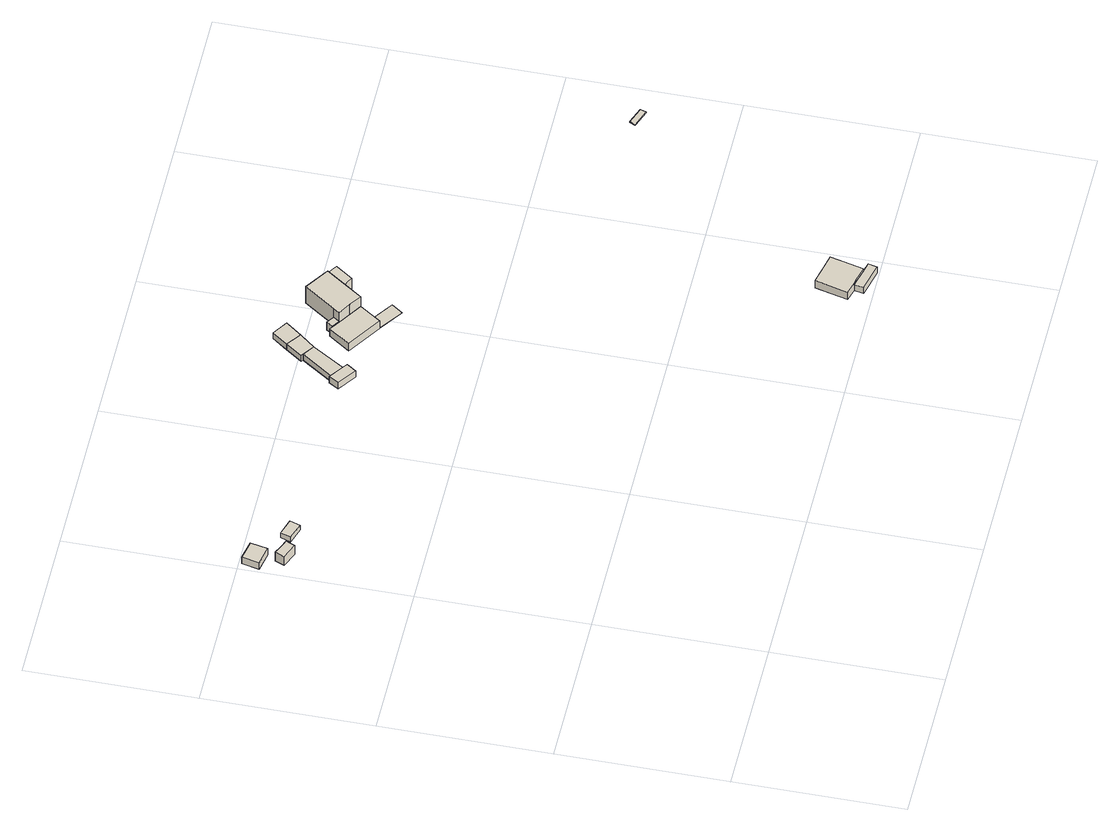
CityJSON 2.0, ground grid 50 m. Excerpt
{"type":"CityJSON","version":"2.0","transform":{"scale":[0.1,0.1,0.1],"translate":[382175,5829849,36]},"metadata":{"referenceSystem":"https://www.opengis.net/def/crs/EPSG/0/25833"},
"CityObjects":{
"building1":{"type":"Building","attributes":{"Gemeindeschluessel":"11000012","BezugspunktDach":"2200","function":"31001_2463","measuredHeight":4.26,"storeysAboveGround":1},"address":[{"country":"Germany","locality":"Berlin","thoroughfareNumber":"2 (1)","thoroughfareName":"Beyschlagstraße"}],"geometry":[{"type":"Solid","lod":"1","boundaries":[[[[0,1,2,3,4]],[[5,6,7,8,9]],[[5,9,4,3]],[[6,5,3,2]],[[7,6,2,1]],[[8,7,1,0]],[[9,8,0,4]]]]}]},
"building2":{"type":"Building","attributes":{"Gemeindeschluessel":"11000012","BezugspunktDach":"2200","function":"31001_2000","measuredHeight":2.59,"storeysAboveGround":1},"address":[{"country":"Germany","locality":"Berlin","thoroughfareNumber":"2 (3)","thoroughfareName":"Beyschlagstraße"}],"geometry":[{"type":"Solid","lod":"1","boundaries":[[[[10,11,12,13]],[[14,15,16,17]],[[14,17,13,12]],[[15,14,12,11]],[[16,15,11,10]],[[17,16,10,13]]]]}]},
"building3":{"type":"Building","attributes":{"Gemeindeschluessel":"11000012","BezugspunktDach":"2200","function":"31001_2463","measuredHeight":2.95,"storeysAboveGround":1},"address":[{"country":"Germany","locality":"Berlin","thoroughfareNumber":"2 (2)","thoroughfareName":"Beyschlagstraße"}],"geometry":[{"type":"Solid","lod":"1","boundaries":[[[[18,19,20,21,22]],[[23,24,25,26,27]],[[23,27,22,21]],[[24,23,21,20]],[[25,24,20,19]],[[26,25,19,18]],[[27,26,18,22]]]]}]},
"building4":{"type":"Building","attributes":{"Gemeindeschluessel":"11000012","BezugspunktDach":"2200","function":"31001_2724","measuredHeight":2.45,"storeysAboveGround":1},"address":[{"country":"Germany","locality":"Berlin","thoroughfareNumber":"137 (7)","thoroughfareName":"Ruppiner Chaussee"}],"geometry":[{"type":"Solid","lod":"1","boundaries":[[[[28,29,30,31,32,33]],[[34,35,36,37,38,39]],[[34,39,33,32]],[[35,34,32,31]],[[36,35,31,30]],[[37,36,30,29]],[[38,37,29,28]],[[39,38,28,33]]]]}]},
"building5":{"type":"Building","attributes":{"Gemeindeschluessel":"11000012","BezugspunktDach":"2200","function":"31001_2463","measuredHeight":2.45,"storeysAboveGround":1},"address":[{"country":"Germany","locality":"Berlin","thoroughfareNumber":"137 (4)","thoroughfareName":"Ruppiner Chaussee"}],"geometry":[{"type":"Solid","lod":"1","boundaries":[[[[30,40,41,31]],[[42,43,36,35]],[[42,35,31,41]],[[43,42,41,40]],[[36,43,40,30]],[[35,36,30,31]]]]}]},
"building6":{"type":"Building","attributes":{"Gemeindeschluessel":"11000012","BezugspunktDach":"2200","function":"31001_2724","measuredHeight":2.37,"storeysAboveGround":1},"address":[{"country":"Germany","locality":"Berlin","thoroughfareNumber":"137 (6)","thoroughfareName":"Ruppiner Chaussee"}],"geometry":[{"type":"Solid","lod":"1","boundaries":[[[[41,40,44,45,46]],[[47,48,49,50,51]],[[47,51,46,45]],[[48,47,45,44]],[[49,48,44,40]],[[50,49,40,41]],[[51,50,41,46]]]]}]},
"building7":{"type":"Building","attributes":{"Gemeindeschluessel":"11000012","BezugspunktDach":"2200","function":"51009_1610","measuredHeight":2.38,"storeysAboveGround":0},"address":[{"country":"Germany","locality":"Berlin"}],"geometry":[{"type":"Solid","lod":"1","boundaries":[[[[44,52,53,45]],[[54,55,48,47]],[[54,47,45,53]],[[55,54,53,52]],[[48,55,52,44]],[[47,48,44,45]]]]}]},
"building8":{"type":"Building","attributes":{"Gemeindeschluessel":"11000012","BezugspunktDach":"2200","function":"31001_2724","measuredHeight":3,"storeysAboveGround":1},"address":[{"country":"Germany","locality":"Berlin","thoroughfareNumber":"137 (2)","thoroughfareName":"Ruppiner Chaussee"}],"geometry":[{"type":"Solid","lod":"1","boundaries":[[[[56,57,58,59,60,61,62]],[[63,64,65,66,67,68,69]],[[63,69,62,61]],[[64,63,61,60]],[[65,64,60,59]],[[66,65,59,58]],[[67,66,58,57]],[[68,67,57,56]],[[69,68,56,62]]]]}]},
"building9":{"type":"Building","attributes":{"Gemeindeschluessel":"11000012","BezugspunktDach":"2200","function":"31001_2724","measuredHeight":3.12,"storeysAboveGround":1},"address":[{"country":"Germany","locality":"Berlin","thoroughfareNumber":"137 (8)","thoroughfareName":"Ruppiner Chaussee"}],"geometry":[{"type":"Solid","lod":"1","boundaries":[[[[70,71,72,73]],[[74,75,76,77]],[[74,77,73,72]],[[75,74,72,71]],[[76,75,71,70]],[[77,76,70,73]]]]}]},
"building10":{"type":"Building","attributes":{"Gemeindeschluessel":"11000012","BezugspunktDach":"2200","function":"31001_2724","measuredHeight":0.013,"storeysAboveGround":1},"address":[{"country":"Germany","locality":"Berlin","thoroughfareNumber":"137 (3)","thoroughfareName":"Ruppiner Chaussee"}],"geometry":[{"type":"Solid","lod":"1","boundaries":[[[[78,79,80,81]],[[82,83,84,85]],[[82,85,81,80]],[[83,82,80,79]],[[84,83,79,78]],[[85,84,78,81]]]]}]},
"building11":{"type":"Building","attributes":{"Gemeindeschluessel":"11000012","function":"31001_3200"},"address":[{"country":"Germany","locality":"Berlin","thoroughfareNumber":"69 (4)","thoroughfareName":"Ruppiner Chaussee"}],"children":["building11-1","building11-2"]},
"building11-1":{"type":"BuildingPart","attributes":{"BezugspunktDach":"2200","measuredHeight":3.44,"storeysAboveGround":1},"parents":["building11"],"geometry":[{"type":"MultiSurface","lod":"1","boundaries":[[[86,87,88,89,90,91,92]],[[93,94,95,96,97,98,99]],[[93,99,92,91]],[[94,93,91,90]],[[95,94,90,89]],[[96,95,89,88]],[[100,101,88,87]],[[102,100,97,87,86]],[[99,98,86,92]],[[97,96,101,100]],[[98,97,100,102]]]}]},
"building11-2":{"type":"BuildingPart","attributes":{"BezugspunktDach":"2200","measuredHeight":2.4,"storeysAboveGround":1},"parents":["building11"],"geometry":[{"type":"MultiSurface","lod":"1","boundaries":[[[103,104,101,102,105]],[[98,96,106,107,108]],[[98,108,105,102]],[[106,96,101,104]],[[107,106,104,103]],[[108,107,103,105]],[[97,100,101,96]],[[98,102,100,109,97]]]}]},
"building12":{"type":"Building","attributes":{"Gemeindeschluessel":"11000012","function":"31001_2724"},"address":[{"country":"Germany","locality":"Berlin","thoroughfareNumber":"137 (1)","thoroughfareName":"Ruppiner Chaussee"}],"children":["building12-1","building12-2"]},
"building12-1":{"type":"BuildingPart","attributes":{"BezugspunktDach":"2200","measuredHeight":7.44,"storeysAboveGround":1},"parents":["building12"],"geometry":[{"type":"MultiSurface","lod":"1","boundaries":[[[110,111,112,113,114,115,116]],[[75,117,118,119,120,121,76]],[[75,76,116,115]],[[117,75,115,114]],[[118,117,114,113]],[[122,123,124,113,112]],[[120,119,112,111]],[[121,120,111,110]],[[76,121,110,116]],[[119,118,124,123,122]]]}]},
"building12-2":{"type":"BuildingPart","attributes":{"BezugspunktDach":"2200","measuredHeight":6.02,"storeysAboveGround":1},"parents":["building12"],"geometry":[{"type":"Solid","lod":"1","boundaries":[[[[125,126,124,123]],[[118,127,128,119]],[[127,118,124,126]],[[128,127,126,125]],[[119,128,125,123]],[[119,123,124,118]]]]}]},
"building13":{"type":"Building","attributes":{"Gemeindeschluessel":"11000012","BezugspunktDach":"2200","function":"31001_3200","measuredHeight":0.334,"storeysAboveGround":1},"address":[{"country":"Germany","locality":"Berlin","thoroughfareNumber":"69 (3)","thoroughfareName":"Ruppiner Chaussee"}],"geometry":[{"type":"Solid","lod":"1","boundaries":[[[[129,130,131,132]],[[133,134,135,136]],[[133,136,132,131]],[[134,133,131,130]],[[135,134,130,129]],[[136,135,129,132]]]]}]}
},
"vertices":[
[84,1356,41],[96,1383,41],[72,1393,41],[49,1404,41],[37,1376,41],[49,1404,6],[72,1393,6],[96,1383,6],[84,1356,6],[37,1376,6],
[68,1429,30],[78,1480,30],[21,1492,30],[10,1441,30],[21,1492,4],[78,1480,4],[68,1429,4],[10,1441,4],
[177,1361,25],[187,1392,25],[162,1400,25],[138,1408,25],[128,1377,25],[138,1408,5],[162,1400,5],[187,1392,5],[177,1361,5],[128,1377,5],
[772,1332,31],[791,1360,31],[778,1370,31],[742,1395,31],[736,1399,31],[719,1370,31],[736,1399,6],[742,1395,6],[778,1370,6],[791,1360,6],[772,1332,6],[719,1370,6],
[837,1464,31],[804,1486,31],[804,1486,6],[837,1464,6],
[873,1509,31],[832,1539,31],[798,1491,31],[832,1539,7],[873,1509,7],[837,1464,7],[804,1486,7],[798,1491,7],
[909,1556,31],[865,1585,31],[865,1585,7],[909,1556,7],
[965,1305,36],[988,1338,36],[1008,1368,36],[937,1414,36],[915,1429,36],[908,1434,36],[864,1371,36],[908,1434,6],[915,1429,6],[937,1414,6],[1008,1368,6],[988,1338,6],[965,1305,6],[864,1371,6],
[937,1414,39],[950,1432,39],[928,1447,39],[915,1429,39],[928,1447,8],[950,1432,8],[937,1414,8],[915,1429,8],
[1034,1257,8],[1058,1290,8],[988,1338,8],[965,1305,8],[988,1338,7],[1058,1290,7],[1034,1257,7],[965,1305,7],
[1383,55,32],[1394,53,32],[1442,40,32],[1466,141,32],[1418,152,32],[1371,163,32],[1346,65,32],[1371,163,2],[1418,152,2],[1466,141,2],[1442,40,2],[1394,53,2],[1383,55,2],[1346,65,2],[1394,53,26],[1442,40,26],[1383,55,26],
[1462,7,26],[1468,34,26],[1378,27,26],[1468,34,2],[1462,7,2],[1378,27,2],[1394,53,9],
[973,1391,75],[1008,1368,75],[1047,1425,75],[1084,1478,75],[1014,1524,75],[950,1432,75],[937,1414,75],[1014,1524,8],[1084,1478,8],[1047,1425,8],[1008,1368,8],[973,1391,8],[1047,1425,35],[1047,1425,68],[1084,1478,68],
[1077,1408,68],[1113,1459,68],[1113,1459,8],[1077,1408,8],
[1914,756,9],[1920,774,9],[1869,793,9],[1861,776,9],[1869,793,6],[1920,774,6],[1914,756,6],[1861,776,6]
]}
